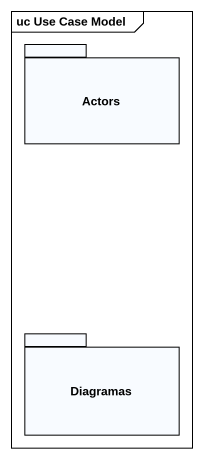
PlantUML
@startuml
mainframe uc Use Case Model
package Actors {
}
package Diagramas {
}
@enduml
